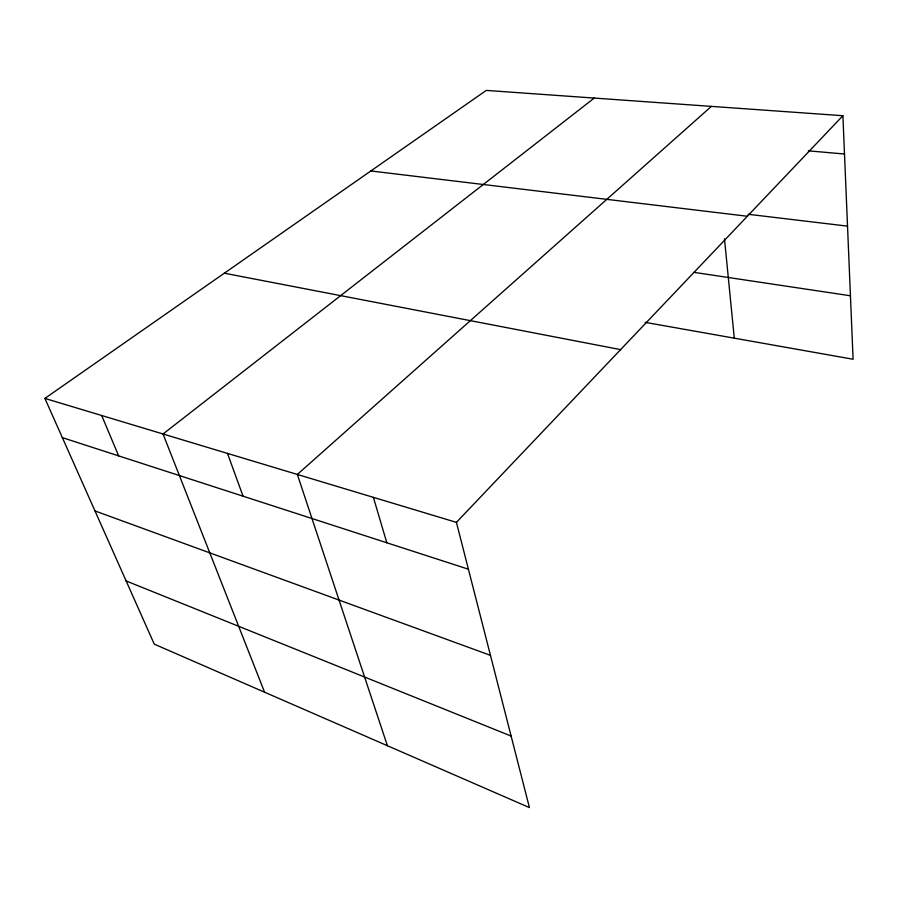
<?xml version="1.0" encoding="UTF-8"?>
<svg xmlns="http://www.w3.org/2000/svg" width="898" height="898" viewBox="0 0 898 898"><rect width="100%" height="100%" fill="white"/><g stroke="black" fill="none" stroke-linecap="round" stroke-linejoin="round"><path stroke-width="1.35" d="M456.42 522.367L842.896 115.719L486.278 90.406L44.9 398.409L154.265 644.147L529.427 807.594L456.42 522.367L44.9 398.409M711.384 106.379L297.35 474.447L387.397 745.71M594.251 98.073L163.043 433.992L264.573 692.201M808.391 150.842L844.502 154.007M748.124 214.274L847.521 226.139M370.829 170.968L747.338 216.261M693.974 272.352L850.44 295.779M645.101 322.348L853.1 359.245L842.896 115.719M224.309 273.205L620.597 349.614M62.366 437.64L468.408 569.209M94.986 510.94L490.465 655.36M126.147 580.961L511.119 736.068M101.698 415.516L118.659 455.881M227.475 453.4L243.055 496.19M373.377 497.357L386.825 542.774M724.473 238.778L734.295 338.176"/></g></svg>
